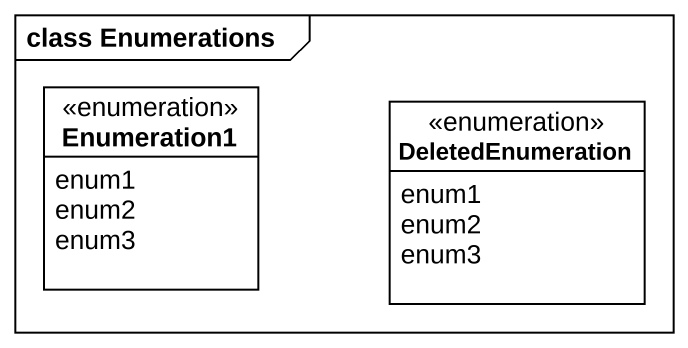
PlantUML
@startuml
mainframe class Enumerations
hide circle
hide empty members
enum Enumeration1 {
  enum1
  enum2
  enum3
}
enum DeletedEnumeration {
  enum1
  enum2
  enum3
}
@enduml
